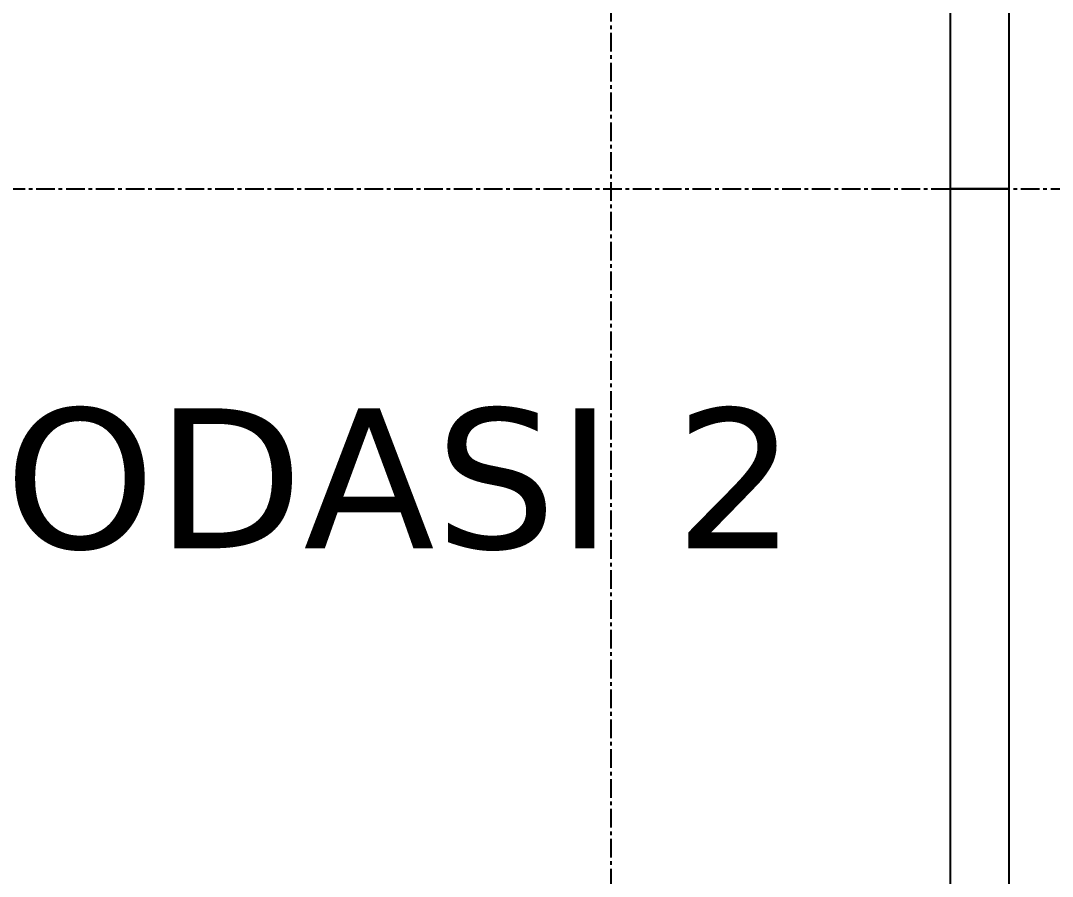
# Model space of a CAD drawing. Header units: centimetres. Extents: x -135 to 5290, y -1327 to 1388.
# Drawn here: x 668.5 to 844.1, y 769.5 to 915.1 of the extents above; entities that cross this region are included whole.
import ezdxf
from ezdxf.enums import TextEntityAlignment as Align

# ---------------------------------------------------------------- set-up
doc = ezdxf.new("R2010")
doc.units = ezdxf.units.CM
doc.linetypes.add('CENTER', pattern=[5.08, 3.175, -0.635, 0.635, -0.635])
for name, color, linetype in [('AKS', 4, 'CENTER'), ('IC_DUVAR_100', 30, 'Continuous'), ('ODA_ADLARI', 7, 'Continuous')]:
    doc.layers.add(name, color=color, linetype=linetype)
doc.styles.add('PORTMAN', font='DejaVuSans.ttf')

# ---------------------------------------------------------------- blocks, each defined once
blk = doc.blocks.new('BOM_I14_1255p0_IC_DOLU')
blk.add_lwpolyline([(0, 0), (10, 0), (10, 125.5), (0, 125.5)], close=True)

msp = doc.modelspace()

# ---------------------------------------------------------------- linework, layer by layer
at = {"layer": 'AKS'}
for p, q in [((769, -35), (769, 1091)), ((-35, 886.5), (1185, 886.5))]:
    msp.add_line(p, q, dxfattribs=at)

# ---------------------------------------------------------------- block references
at = {"layer": 'IC_DUVAR_100'}
for p in [(826.75, 886.5), (826.75, 761)]:
    msp.add_blockref('BOM_I14_1255p0_IC_DOLU', p, dxfattribs=at)

# ---------------------------------------------------------------- texts
at = {"layer": 'ODA_ADLARI', "style": 'PORTMAN'}
msp.add_text('YATAK ODASI 2', height=23.83492, dxfattribs=at).set_placement((674.875, 837.25), align=Align.MIDDLE_CENTER)

doc.saveas('drawing.dxf')
